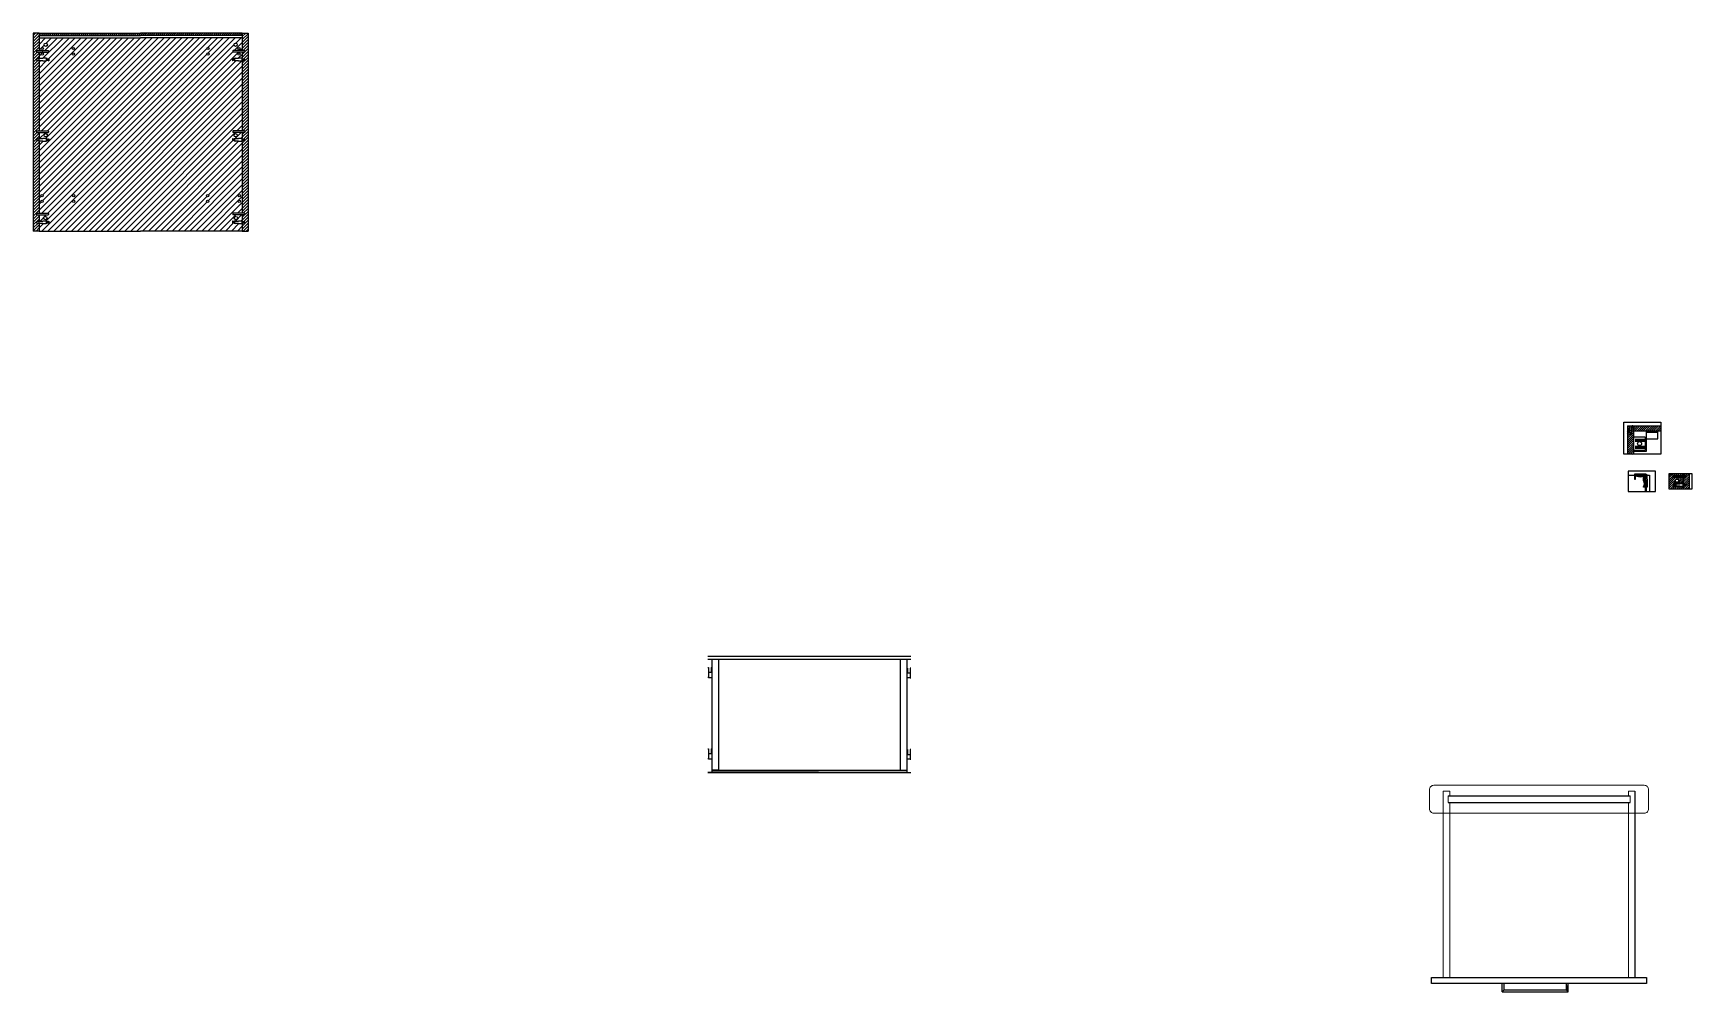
# Model space of a CAD drawing. Header units: millimetres. Extents: x 4413 to 32800, y 1732 to 26183.
# Drawn here: x 18596 to 23626, y 23176 to 26083 of the extents above; entities that cross this region are included whole.
import ezdxf

# ---------------------------------------------------------------- set-up
doc = ezdxf.new("R2010")
doc.units = ezdxf.units.MM
doc.layers.add('Linee e simboli', color=1, linetype='Continuous', lineweight=18)
doc.layers.add('Struttura', color=7, linetype='Continuous', lineweight=18)
pattern_1 = [(45, (2132.4105, 14537.6465), (-3.14308964, 3.14308964), [])]

msp = doc.modelspace()

# ---------------------------------------------------------------- hatches: boundary and pattern name
h = msp.add_hatch()
h.set_pattern_fill('ANSI31', color=8, scale=2)
h.paths.add_polyline_path([(18613.8, 25483.3), (18595.8, 25483.3), (18595.8, 26083.3), (18613.8, 26083.3), (18613.8, 26030.8), (18612.8, 26030.8), (18606.8, 26030.8), (18605.8, 26029.8), (18605.8, 26026.8), (18606.8, 26025.8), (18613.8, 26025.8), (18613.8, 26008.3), (18613.8, 26005.8), (18607, 26005.8), (18605.8, 26003.3), (18607, 26000.8), (18613.8, 26000.8), (18613.8, 25998.3), (18613.8, 25787.3), (18612.8, 25787.3), (18606.8, 25787.3), (18605.8, 25786.3), (18605.8, 25783.3), (18606.8, 25782.3), (18612.8, 25782.3), (18613.8, 25782.3), (18613.8, 25764.8), (18613.8, 25762.3), (18607, 25762.3), (18605.8, 25759.8), (18607, 25757.3), (18613.8, 25757.3), (18613.8, 25754.8), (18613.8, 25537.3), (18612.8, 25537.3), (18606.8, 25537.3), (18605.8, 25536.3), (18605.8, 25533.3), (18606.8, 25532.3), (18612.8, 25532.3), (18613.8, 25532.3), (18613.8, 25514.8), (18613.8, 25512.3), (18607, 25512.3), (18605.8, 25509.8), (18607, 25507.3), (18613.8, 25507.3), (18613.8, 25504.8)])
h = msp.add_hatch()
h.set_pattern_fill('ANSI31', color=8, scale=1.4)
h.set_pattern_definition([(45, (471.573, 15704.1983), (-3.1430896, 3.1430896), [])])
h.paths.add_polyline_path([(19229.8, 26076.3), (19229.8, 26083.3), (18613.8, 26083.3), (18613.8, 26076.3)])
h = msp.add_hatch()
h.set_pattern_fill('ANSI31', color=8, scale=4)
h.paths.add_polyline_path([(19229.8, 25998.3), (19228.8, 25999.6), (19218.8, 25999.6), (19208.8, 25999.6), (19207.8, 25998.3), (19207.8, 26001.3), (19201.8, 26001.3), (19201.8, 25999.8), (19200.3, 25999.8), (19200.3, 26006.8), (19201.8, 26006.8), (19201.8, 26005.3), (19207.8, 26005.3), (19207.8, 26008.3), (19208.8, 26007.1), (19218.8, 26007.1), (19228.8, 26007.1), (19229.8, 26008.3), (19229.8, 26025.8), (19201.9, 26025.8), (19200.9, 26026.8), (19200.9, 26029.8), (19201.9, 26030.8), (19229.8, 26030.8), (19229.8, 26069.3), (18921.8, 26069.3), (18613.8, 26069.3), (18613.8, 26030.8), (18641.7, 26030.8), (18642.7, 26029.8), (18642.7, 26026.8), (18641.7, 26025.8), (18613.8, 26025.8), (18613.8, 26008.3), (18614.8, 26007.1), (18624.8, 26007.1), (18634.8, 26007.1), (18635.8, 26008.3), (18635.8, 26005.3), (18641.8, 26005.3), (18641.8, 26006.8), (18643.3, 26006.8), (18643.3, 25999.8), (18641.8, 25999.8), (18641.8, 26001.3), (18635.8, 26001.3), (18635.8, 25998.3), (18634.8, 25999.6), (18624.8, 25999.6), (18614.8, 25999.6), (18613.8, 25998.3), (18613.8, 25787.3), (18641.7, 25787.3), (18642.7, 25786.3), (18642.7, 25783.3), (18641.7, 25782.3), (18613.8, 25782.3), (18613.8, 25764.8), (18614.8, 25763.6), (18624.8, 25763.6), (18634.8, 25763.6), (18635.8, 25764.8), (18635.8, 25761.8), (18641.8, 25761.8), (18641.8, 25763.3), (18643.3, 25763.3), (18643.3, 25756.3), (18641.8, 25756.3), (18641.8, 25757.8), (18635.8, 25757.8), (18635.8, 25754.8), (18634.8, 25756.1), (18624.8, 25756.1), (18614.8, 25756.1), (18613.8, 25754.8), (18613.8, 25537.3), (18641.7, 25537.3), (18642.7, 25536.3), (18642.7, 25533.3), (18641.7, 25532.3), (18613.8, 25532.3), (18613.8, 25514.8), (18614.8, 25513.6), (18624.8, 25513.6), (18634.8, 25513.6), (18635.8, 25514.8), (18635.8, 25511.8), (18641.8, 25511.8), (18641.8, 25513.3), (18643.3, 25513.3), (18643.3, 25506.3), (18641.8, 25506.3), (18641.8, 25507.8), (18635.8, 25507.8), (18635.8, 25504.8), (18634.8, 25506.1), (18624.8, 25506.1), (18614.8, 25506.1), (18613.8, 25504.8), (18613.8, 25483.3), (18921.8, 25483.3), (19229.8, 25483.3), (19229.8, 25504.8), (19228.8, 25506.1), (19218.8, 25506.1), (19208.8, 25506.1), (19207.8, 25504.8), (19207.8, 25507.8), (19201.8, 25507.8), (19201.8, 25506.3), (19200.3, 25506.3), (19200.3, 25513.3), (19201.8, 25513.3), (19201.8, 25511.8), (19207.8, 25511.8), (19207.8, 25514.8), (19208.8, 25513.6), (19218.8, 25513.6), (19228.8, 25513.6), (19229.8, 25514.8), (19229.8, 25532.3), (19201.9, 25532.3), (19200.9, 25533.3), (19200.9, 25536.3), (19201.9, 25537.3), (19229.8, 25537.3), (19229.8, 25754.8), (19228.8, 25756.1), (19218.8, 25756.1), (19208.8, 25756.1), (19207.8, 25754.8), (19207.8, 25757.8), (19201.8, 25757.8), (19201.8, 25756.3), (19200.3, 25756.3), (19200.3, 25763.3), (19201.8, 25763.3), (19201.8, 25761.8), (19207.8, 25761.8), (19207.8, 25764.8), (19208.8, 25763.6), (19218.8, 25763.6), (19228.8, 25763.6), (19229.8, 25764.8), (19229.8, 25782.3), (19201.9, 25782.3), (19200.9, 25783.3), (19200.9, 25786.3), (19201.9, 25787.3), (19229.8, 25787.3)])
h.paths.add_polyline_path([(18638.8, 25773.8, -1), (18628.8, 25773.8, -1)], flags=16)
h.paths.add_polyline_path([(18714.3, 26019.8, -1), (18721.3, 26019.8, -1)], flags=16)
h.paths.add_polyline_path([(18714.3, 26036.8, -1), (18721.3, 26036.8, -1)], flags=16)
h.paths.add_polyline_path([(18722.3, 25590.5, -1), (18715.3, 25590.5, -1)], flags=16)
h.paths.add_polyline_path([(18722.3, 25573.5, -1), (18715.3, 25573.5, -1)], flags=16)
h.paths.add_polyline_path([(18620.3, 26019.8, -1), (18627.3, 26019.8, -1)], flags=16)
h.paths.add_polyline_path([(19122.3, 26019.8, -1), (19129.3, 26019.8, -1)], flags=16)
h.paths.add_polyline_path([(18628.8, 26048.3, -1), (18638.8, 26048.3, -1)], flags=16)
h.paths.add_polyline_path([(18620.3, 26036.8, -1), (18627.3, 26036.8, -1)], flags=16)
h.paths.add_polyline_path([(18626.3, 25590.5, -1), (18619.3, 25590.5, -1)], flags=16)
h.paths.add_polyline_path([(19128.3, 25590.5, -1), (19121.3, 25590.5, -1)], flags=16)
h.paths.add_polyline_path([(19122.3, 26036.8, -1), (19129.3, 26036.8, -1)], flags=16)
h.paths.add_polyline_path([(19214.8, 25773.8, -1), (19204.8, 25773.8, -1)], flags=16)
h.paths.add_polyline_path([(18626.3, 25573.5, -1), (18619.3, 25573.5, -1)], flags=16)
h.paths.add_polyline_path([(19128.3, 25573.5, -1), (19121.3, 25573.5, -1)], flags=16)
h.paths.add_polyline_path([(18637.8, 25522.3, -1), (18627.8, 25522.3, -1)], flags=16)
h.paths.add_polyline_path([(19216.3, 26019.8, -1), (19223.3, 26019.8, -1)], flags=16)
h.paths.add_polyline_path([(19204.8, 26048.3, -1), (19214.8, 26048.3, -1)], flags=16)
h.paths.add_polyline_path([(19216.3, 26036.8, -1), (19223.3, 26036.8, -1)], flags=16)
h.paths.add_polyline_path([(19224.3, 25590.5, -1), (19217.3, 25590.5, -1)], flags=16)
h.paths.add_polyline_path([(19224.3, 25573.5, -1), (19217.3, 25573.5, -1)], flags=16)
h.paths.add_polyline_path([(19215.8, 25522.3, -1), (19205.8, 25522.3, -1)], flags=16)
h = msp.add_hatch()
h.set_pattern_fill('ANSI31', color=8, scale=2)
h.paths.add_polyline_path([(19229.8, 25483.3), (19247.8, 25483.3), (19247.8, 26083.3), (19229.8, 26083.3), (19229.8, 26030.8), (19230.8, 26030.8), (19236.8, 26030.8), (19237.8, 26029.8), (19237.8, 26026.8), (19236.8, 26025.8), (19229.8, 26025.8), (19229.8, 26008.3), (19229.8, 26005.8), (19236.6, 26005.8), (19237.8, 26003.3), (19236.6, 26000.8), (19229.8, 26000.8), (19229.8, 25998.3), (19229.8, 25787.3), (19230.8, 25787.3), (19236.8, 25787.3), (19237.8, 25786.3), (19237.8, 25783.3), (19236.8, 25782.3), (19230.8, 25782.3), (19229.8, 25782.3), (19229.8, 25764.8), (19229.8, 25762.3), (19236.6, 25762.3), (19237.8, 25759.8), (19236.6, 25757.3), (19229.8, 25757.3), (19229.8, 25754.8), (19229.8, 25537.3), (19230.8, 25537.3), (19236.8, 25537.3), (19237.8, 25536.3), (19237.8, 25533.3), (19236.8, 25532.3), (19230.8, 25532.3), (19229.8, 25532.3), (19229.8, 25514.8), (19229.8, 25512.3), (19236.6, 25512.3), (19237.8, 25509.8), (19236.6, 25507.3), (19229.8, 25507.3), (19229.8, 25504.8)])
h = msp.add_hatch()
h.set_pattern_fill('ANSI31', color=8, scale=1.4)
h.set_pattern_definition(pattern_1)
edge = h.paths.add_edge_path()
edge.add_line((23438.9, 24889.4), (23431.4, 24889.4))
edge.add_line((23431.4, 24889.4), (23431.4, 24892.4))
edge.add_line((23431.4, 24892.4), (23435.4, 24892.4))
edge.add_spline(control_points=[(23435.4, 24892.4), (23435.8, 24890.5), (23436.1, 24890), (23436.6, 24889.7), (23437.4, 24889.7)], knot_values=[0, 0, 0, 0, 1, 2, 2, 2, 2], degree=3, periodic=0)
edge.add_line((23437.4, 24889.7), (23438.9, 24889.7))
edge.add_line((23438.9, 24889.7), (23438.9, 24889.4))
h = msp.add_hatch()
h.set_pattern_fill('ANSI31', color=8, scale=1.4)
h.set_pattern_definition(pattern_1)
edge = h.paths.add_edge_path()
edge.add_line((23431.4, 24806.1), (23449.4, 24806.1))
edge.add_line((23431.4, 24889.4), (23431.4, 24806.1))
edge.add_line((23449.4, 24889.4), (23449.4, 24806.1))
edge.add_line((23438.9, 24889.4), (23431.4, 24889.4))
edge.add_line((23438.9, 24889.4), (23438.9, 24867.7))
edge.add_line((23443.9, 24889.4), (23443.9, 24867.7))
edge.add_line((23438.9, 24866.5), (23441.4, 24866.5))
edge.add_line((23438.9, 24867.7), (23438.9, 24866.5))
edge.add_line((23443.9, 24866.5), (23443.9, 24867.7))
edge.add_line((23441.4, 24866.5), (23443.9, 24866.5))
edge.add_line((23449.4, 24889.4), (23443.9, 24889.4))
h = msp.add_hatch()
h.set_pattern_fill('ANSI31', color=8, scale=1.4)
h.set_pattern_definition(pattern_1)
edge = h.paths.add_edge_path()
edge.add_spline(control_points=[(23447.4, 24892.4), (23447.1, 24890.5), (23446.8, 24890), (23446.2, 24889.7), (23445.4, 24889.7)], knot_values=[0, 0, 0, 0, 1, 2, 2, 2, 2], degree=3, periodic=0)
edge.add_line((23445.4, 24889.7), (23443.9, 24889.7))
edge.add_line((23443.9, 24889.7), (23443.9, 24889.4))
edge.add_line((23443.9, 24889.4), (23449.4, 24889.4))
edge.add_line((23449.4, 24889.4), (23449.4, 24877.4))
edge.add_line((23449.4, 24877.4), (23532.3, 24877.4))
edge.add_line((23532.3, 24877.4), (23532.3, 24892.4))
edge.add_line((23532.3, 24892.4), (23447.4, 24892.4))
h = msp.add_hatch()
h.set_pattern_fill('ANSI31', color=8, scale=1.4)
h.set_pattern_definition([(45, (5448.6743, 14147.644), (-3.1430896, 3.1430896), [])])
h.paths.add_polyline_path([(23489, 24693.1), (23485, 24693.1), (23485, 24726.8), (23489, 24726.8)])

# ---------------------------------------------------------------- linework, layer by layer
at = {"color": 1}
for p, q in [((18595.8, 26083.3), (18595.8, 25483.3)), ((18613.8, 26083.3), (18595.8, 26083.3)), ((18613.8, 26083.3), (18613.8, 26030.8)), ((18613.8, 26083.3), (18921.8, 26083.3)), ((19229.8, 26083.3), (18921.8, 26083.3)), ((19229.8, 26083.3), (19229.8, 26030.8)), ((19229.8, 26083.3), (19247.8, 26083.3)), ((19247.8, 26083.3), (19247.8, 25483.3)), ((18613.8, 26025.8), (18613.8, 26008.3)), ((19229.8, 26025.8), (19229.8, 26008.3)), ((18613.8, 25998.3), (18613.8, 25787.3)), ((19229.8, 25998.3), (19229.8, 25787.3)), ((18613.8, 25782.3), (18613.8, 25764.8)), ((19229.8, 25782.3), (19229.8, 25764.8)), ((18613.8, 25754.8), (18613.8, 25537.3)), ((19229.8, 25754.8), (19229.8, 25537.3)), ((18613.8, 25532.3), (18613.8, 25514.8)), ((19229.8, 25532.3), (19229.8, 25514.8)), ((18613.8, 25483.3), (18595.8, 25483.3)), ((18613.8, 25504.8), (18613.8, 25483.3)), ((18613.8, 25483.3), (18921.8, 25483.3)), ((19229.8, 25483.3), (18921.8, 25483.3)), ((19229.8, 25504.8), (19229.8, 25483.3)), ((19229.8, 25483.3), (19247.8, 25483.3)), ((23431.4, 24892.4), (23435.4, 24892.4)), ((23431.4, 24892.4), (23431.4, 24889.4)), ((23438.9, 24889.4), (23431.4, 24889.4)), ((23431.4, 24889.4), (23431.4, 24806.1)), ((23438.9, 24889.7), (23437.4, 24889.7)), ((23438.9, 24889.7), (23438.9, 24889.4)), ((23438.9, 24867.7), (23438.9, 24866.5)), ((23438.9, 24866.5), (23441.4, 24866.5)), ((23441.4, 24866.5), (23443.9, 24866.5)), ((23443.9, 24889.7), (23445.4, 24889.7)), ((23443.9, 24889.7), (23443.9, 24889.4)), ((23449.4, 24889.4), (23443.9, 24889.4)), ((23443.9, 24866.5), (23443.9, 24867.7)), ((23447.4, 24892.4), (23532.3, 24892.4)), ((23449.4, 24889.4), (23449.4, 24806.1)), ((23449.4, 24877.4), (23532.3, 24877.4)), ((23485, 24726.8), (23485, 24693.1)), ((23489, 24726.8), (23485, 24726.8)), ((23489, 24693.1), (23489, 24726.8)), ((23572.8, 24740.7), (23568.5, 24740.7)), ((23568.5, 24740.7), (23568.5, 24735.7)), ((23572.8, 24735.7), (23568.5, 24735.7)), ((23600.7, 24718.2), (23571.2, 24718.2)), ((23571.2, 24718.2), (23571.2, 24708.2)), ((23571.2, 24708.2), (23600.7, 24708.2)), ((23600.7, 24747.9), (23600.7, 24740.7)), ((23600.7, 24735.7), (23600.7, 24718.2)), ((23600.7, 24708.2), (23600.7, 24700.6)), ((23607.5, 24715.7), (23608.7, 24715.7)), ((23608.7, 24710.7), (23607.5, 24710.7)), ((23607.7, 24740.7), (23608.7, 24740.7)), ((23608.7, 24735.7), (23607.7, 24735.7)), ((23608.7, 24740.7), (23608.7, 24739.7)), ((23608.7, 24736.7), (23608.7, 24735.7)), ((23608.7, 24715.7), (23608.7, 24710.7)), ((23618.7, 24747.9), (23618.7, 24700.6)), ((20653.9, 24184.3), (20653.9, 23937.5)), ((20673.9, 24184.3), (20673.9, 23937.5)), ((21225.9, 23848.3), (21225.9, 24184.3)), ((21245.9, 24184.3), (21245.9, 23841.3)), ((20653.9, 23937.5), (20653.9, 23841.3)), ((20673.9, 23937.5), (20673.9, 23848.3)), ((20673.9, 23848.3), (20653.9, 23848.3)), ((21225.9, 23848.3), (21245.9, 23848.3))]:
    msp.add_line(p, q, dxfattribs=at)
at = {"color": 7}
for p, q in [((18606.8, 26030.8), (18605.8, 26029.8)), ((18605.8, 26029.8), (18605.8, 26026.8)), ((18606.8, 26025.8), (18605.8, 26026.8)), ((18606.8, 26025.8), (18613.8, 26025.8)), ((18613.8, 26025.8), (18641.7, 26025.8)), ((18641.7, 26030.8), (18642.7, 26029.8)), ((18641.7, 26025.8), (18642.7, 26026.8)), ((18642.7, 26029.8), (18642.7, 26026.8)), ((19201.9, 26030.8), (19200.9, 26029.8)), ((19200.9, 26029.8), (19200.9, 26026.8)), ((19201.9, 26025.8), (19200.9, 26026.8)), ((19229.8, 26025.8), (19201.9, 26025.8)), ((19236.8, 26025.8), (19229.8, 26025.8)), ((19236.8, 26030.8), (19237.8, 26029.8)), ((19236.8, 26025.8), (19237.8, 26026.8)), ((19237.8, 26029.8), (19237.8, 26026.8)), ((18605.8, 26003.3), (18607, 26005.8)), ((18605.8, 26003.3), (18607, 26000.8)), ((18613.8, 26005.8), (18607, 26005.8)), ((18607, 26000.8), (18613.8, 26000.8)), ((18613.8, 26005.8), (18613.8, 26008.3)), ((18613.8, 26008.3), (18614.8, 26007.1)), ((18613.8, 26000.8), (18613.8, 26005.8)), ((18613.8, 25998.3), (18613.8, 26000.8)), ((18613.8, 25998.3), (18614.8, 25999.6)), ((18614.8, 26007.1), (18624.8, 26007.1)), ((18624.8, 25999.6), (18614.8, 25999.6)), ((18634.8, 26007.1), (18624.8, 26007.1)), ((18624.8, 25999.6), (18634.8, 25999.6)), ((18635.8, 26008.3), (18634.8, 26007.1)), ((18635.8, 25998.3), (18634.8, 25999.6)), ((18635.8, 26005.8), (18635.8, 26008.3)), ((18635.8, 26008.3), (18635.8, 26005.3)), ((18635.8, 26000.8), (18635.8, 26005.8)), ((18635.8, 26005.3), (18641.8, 26005.3)), ((18635.8, 25998.3), (18635.8, 26001.3)), ((18635.8, 26001.3), (18641.8, 26001.3)), ((18635.8, 25998.3), (18635.8, 26000.8)), ((18641.8, 26005.3), (18641.8, 26006.8)), ((18641.8, 26006.8), (18643.3, 26006.8)), ((18641.8, 26001.3), (18641.8, 25999.8)), ((18641.8, 25999.8), (18643.3, 25999.8)), ((18643.3, 26006.8), (18643.3, 25999.8)), ((19201.8, 26006.8), (19200.3, 26006.8)), ((19200.3, 26006.8), (19200.3, 25999.8)), ((19201.8, 25999.8), (19200.3, 25999.8)), ((19201.8, 26005.3), (19201.8, 26006.8)), ((19207.8, 26005.3), (19201.8, 26005.3)), ((19207.8, 26001.3), (19201.8, 26001.3)), ((19201.8, 26001.3), (19201.8, 25999.8)), ((19207.8, 26005.8), (19207.8, 26008.3)), ((19207.8, 26008.3), (19208.8, 26007.1)), ((19207.8, 26008.3), (19207.8, 26005.3)), ((19207.8, 26000.8), (19207.8, 26005.8)), ((19207.8, 25998.3), (19207.8, 26001.3)), ((19207.8, 25998.3), (19207.8, 26000.8)), ((19207.8, 25998.3), (19208.8, 25999.6)), ((19208.8, 26007.1), (19218.8, 26007.1)), ((19218.8, 25999.6), (19208.8, 25999.6)), ((19228.8, 26007.1), (19218.8, 26007.1)), ((19218.8, 25999.6), (19228.8, 25999.6)), ((19229.8, 26008.3), (19228.8, 26007.1)), ((19229.8, 25998.3), (19228.8, 25999.6)), ((19229.8, 26005.8), (19229.8, 26008.3)), ((19229.8, 26000.8), (19229.8, 26005.8)), ((19229.8, 26005.8), (19236.6, 26005.8)), ((19236.6, 26000.8), (19229.8, 26000.8)), ((19229.8, 25998.3), (19229.8, 26000.8)), ((19237.8, 26003.3), (19236.6, 26005.8)), ((19237.8, 26003.3), (19236.6, 26000.8)), ((18606.8, 25787.3), (18605.8, 25786.3)), ((18605.8, 25786.3), (18605.8, 25783.3)), ((18606.8, 25782.3), (18605.8, 25783.3)), ((18605.8, 25759.8), (18607, 25762.3)), ((18605.8, 25759.8), (18607, 25757.3)), ((18613.8, 25762.3), (18607, 25762.3)), ((18607, 25757.3), (18613.8, 25757.3)), ((18613.8, 25787.3), (18641.7, 25787.3)), ((18613.8, 25782.3), (18641.7, 25782.3)), ((18613.8, 25762.3), (18613.8, 25764.8)), ((18613.8, 25764.8), (18614.8, 25763.6)), ((18613.8, 25757.3), (18613.8, 25762.3)), ((18613.8, 25754.8), (18613.8, 25757.3)), ((18614.8, 25763.6), (18624.8, 25763.6)), ((18634.8, 25763.6), (18624.8, 25763.6)), ((18635.8, 25764.8), (18634.8, 25763.6)), ((18635.8, 25762.3), (18635.8, 25764.8)), ((18635.8, 25764.8), (18635.8, 25761.8)), ((18635.8, 25757.3), (18635.8, 25762.3)), ((18635.8, 25761.8), (18641.8, 25761.8)), ((18635.8, 25754.8), (18635.8, 25757.8)), ((18635.8, 25757.8), (18641.8, 25757.8)), ((18635.8, 25754.8), (18635.8, 25757.3)), ((18641.7, 25787.3), (18642.7, 25786.3)), ((18641.7, 25782.3), (18642.7, 25783.3)), ((18641.8, 25761.8), (18641.8, 25763.3)), ((18641.8, 25763.3), (18643.3, 25763.3)), ((18641.8, 25757.8), (18641.8, 25756.3)), ((18642.7, 25786.3), (18642.7, 25783.3)), ((18643.3, 25763.3), (18643.3, 25756.3)), ((19201.8, 25763.3), (19200.3, 25763.3)), ((19200.3, 25763.3), (19200.3, 25756.3)), ((19201.9, 25787.3), (19200.9, 25786.3)), ((19200.9, 25786.3), (19200.9, 25783.3)), ((19201.9, 25782.3), (19200.9, 25783.3)), ((19201.8, 25761.8), (19201.8, 25763.3)), ((19207.8, 25761.8), (19201.8, 25761.8)), ((19207.8, 25757.8), (19201.8, 25757.8)), ((19201.8, 25757.8), (19201.8, 25756.3)), ((19229.8, 25787.3), (19201.9, 25787.3)), ((19229.8, 25782.3), (19201.9, 25782.3)), ((19207.8, 25762.3), (19207.8, 25764.8)), ((19207.8, 25764.8), (19208.8, 25763.6)), ((19207.8, 25764.8), (19207.8, 25761.8)), ((19207.8, 25757.3), (19207.8, 25762.3)), ((19207.8, 25754.8), (19207.8, 25757.8)), ((19207.8, 25754.8), (19207.8, 25757.3)), ((19208.8, 25763.6), (19218.8, 25763.6)), ((19228.8, 25763.6), (19218.8, 25763.6)), ((19229.8, 25764.8), (19228.8, 25763.6)), ((19229.8, 25762.3), (19229.8, 25764.8)), ((19229.8, 25757.3), (19229.8, 25762.3)), ((19229.8, 25762.3), (19236.6, 25762.3)), ((19236.6, 25757.3), (19229.8, 25757.3)), ((19229.8, 25754.8), (19229.8, 25757.3)), ((19237.8, 25759.8), (19236.6, 25762.3)), ((19237.8, 25759.8), (19236.6, 25757.3)), ((19236.8, 25787.3), (19237.8, 25786.3)), ((19236.8, 25782.3), (19237.8, 25783.3)), ((19237.8, 25786.3), (19237.8, 25783.3)), ((18613.8, 25754.8), (18614.8, 25756.1)), ((18624.8, 25756.1), (18614.8, 25756.1)), ((18624.8, 25756.1), (18634.8, 25756.1)), ((18635.8, 25754.8), (18634.8, 25756.1)), ((18641.8, 25756.3), (18643.3, 25756.3)), ((19201.8, 25756.3), (19200.3, 25756.3)), ((19207.8, 25754.8), (19208.8, 25756.1)), ((19218.8, 25756.1), (19208.8, 25756.1)), ((19218.8, 25756.1), (19228.8, 25756.1)), ((19229.8, 25754.8), (19228.8, 25756.1)), ((18606.8, 25537.3), (18605.8, 25536.3)), ((18605.8, 25536.3), (18605.8, 25533.3)), ((18606.8, 25532.3), (18605.8, 25533.3)), ((18605.8, 25509.8), (18607, 25512.3)), ((18605.8, 25509.8), (18607, 25507.3)), ((18613.8, 25512.3), (18607, 25512.3)), ((18607, 25507.3), (18613.8, 25507.3)), ((18613.8, 25537.3), (18641.7, 25537.3)), ((18613.8, 25532.3), (18641.7, 25532.3)), ((18613.8, 25512.3), (18613.8, 25514.8)), ((18613.8, 25514.8), (18614.8, 25513.6)), ((18613.8, 25507.3), (18613.8, 25512.3)), ((18613.8, 25504.8), (18613.8, 25507.3)), ((18613.8, 25504.8), (18614.8, 25506.1)), ((18614.8, 25513.6), (18624.8, 25513.6)), ((18624.8, 25506.1), (18614.8, 25506.1)), ((18634.8, 25513.6), (18624.8, 25513.6)), ((18624.8, 25506.1), (18634.8, 25506.1)), ((18635.8, 25514.8), (18634.8, 25513.6)), ((18635.8, 25504.8), (18634.8, 25506.1)), ((18635.8, 25512.3), (18635.8, 25514.8)), ((18635.8, 25514.8), (18635.8, 25511.8)), ((18635.8, 25507.3), (18635.8, 25512.3)), ((18635.8, 25511.8), (18641.8, 25511.8)), ((18635.8, 25504.8), (18635.8, 25507.8)), ((18635.8, 25507.8), (18641.8, 25507.8)), ((18635.8, 25504.8), (18635.8, 25507.3)), ((18641.7, 25537.3), (18642.7, 25536.3)), ((18641.7, 25532.3), (18642.7, 25533.3)), ((18641.8, 25511.8), (18641.8, 25513.3)), ((18641.8, 25513.3), (18643.3, 25513.3)), ((18641.8, 25507.8), (18641.8, 25506.3)), ((18641.8, 25506.3), (18643.3, 25506.3)), ((18642.7, 25536.3), (18642.7, 25533.3)), ((18643.3, 25513.3), (18643.3, 25506.3)), ((19201.8, 25513.3), (19200.3, 25513.3)), ((19200.3, 25513.3), (19200.3, 25506.3)), ((19201.8, 25506.3), (19200.3, 25506.3)), ((19201.9, 25537.3), (19200.9, 25536.3)), ((19200.9, 25536.3), (19200.9, 25533.3)), ((19201.9, 25532.3), (19200.9, 25533.3)), ((19201.8, 25511.8), (19201.8, 25513.3)), ((19207.8, 25511.8), (19201.8, 25511.8)), ((19207.8, 25507.8), (19201.8, 25507.8)), ((19201.8, 25507.8), (19201.8, 25506.3)), ((19229.8, 25537.3), (19201.9, 25537.3)), ((19229.8, 25532.3), (19201.9, 25532.3)), ((19207.8, 25512.3), (19207.8, 25514.8)), ((19207.8, 25514.8), (19208.8, 25513.6)), ((19207.8, 25514.8), (19207.8, 25511.8)), ((19207.8, 25507.3), (19207.8, 25512.3)), ((19207.8, 25504.8), (19207.8, 25507.8)), ((19207.8, 25504.8), (19207.8, 25507.3)), ((19207.8, 25504.8), (19208.8, 25506.1)), ((19208.8, 25513.6), (19218.8, 25513.6)), ((19218.8, 25506.1), (19208.8, 25506.1)), ((19228.8, 25513.6), (19218.8, 25513.6)), ((19218.8, 25506.1), (19228.8, 25506.1)), ((19229.8, 25514.8), (19228.8, 25513.6)), ((19229.8, 25504.8), (19228.8, 25506.1)), ((19229.8, 25512.3), (19229.8, 25514.8)), ((19229.8, 25507.3), (19229.8, 25512.3)), ((19229.8, 25512.3), (19236.6, 25512.3)), ((19236.6, 25507.3), (19229.8, 25507.3)), ((19229.8, 25504.8), (19229.8, 25507.3)), ((19237.8, 25509.8), (19236.6, 25512.3)), ((19237.8, 25509.8), (19236.6, 25507.3)), ((19236.8, 25537.3), (19237.8, 25536.3)), ((19236.8, 25532.3), (19237.8, 25533.3)), ((19237.8, 25536.3), (19237.8, 25533.3)), ((23435.4, 24892.4), (23436.9, 24892.4)), ((23436.9, 24890.7), (23436.9, 24892.7)), ((23436.9, 24892.7), (23445.9, 24892.7)), ((23437.9, 24889.7), (23436.9, 24890.7)), ((23438.9, 24889.4), (23438.9, 24867.7)), ((23438.9, 24867.7), (23438.9, 24867.7)), ((23441.4, 24866.5), (23438.9, 24867.7)), ((23441.4, 24866.5), (23443.9, 24867.7)), ((23443.9, 24889.4), (23443.9, 24867.7)), ((23443.9, 24867.7), (23443.9, 24867.7)), ((23444.9, 24889.7), (23445.9, 24890.7)), ((23445.9, 24892.7), (23445.9, 24890.7)), ((23447.4, 24892.4), (23445.9, 24892.4)), ((23449.4, 24858.5), (23450.4, 24858.5)), ((23485.4, 24858.5), (23450.4, 24858.5)), ((23485.4, 24858.5), (23485.4, 24818.5)), ((23488.2, 24877.4), (23488.2, 24814.5)), ((23488.2, 24877.4), (23488.2, 24853.4)), ((23488.2, 24853.4), (23523.2, 24853.4)), ((23523.2, 24853.4), (23523.2, 24877.4)), ((23449.4, 24818.5), (23450.4, 24818.5)), ((23488.2, 24814.5), (23449.4, 24814.5)), ((23450.4, 24818.5), (23485.4, 24818.5)), ((23487, 24745.8), (23453, 24745.8)), ((23453, 24745.8), (23453, 24730.8)), ((23453, 24730.8), (23456, 24730.8)), ((23456, 24730.8), (23456, 24742.8)), ((23456, 24742.8), (23484, 24742.8)), ((23456, 24742.8), (23459.6, 24742.8)), ((23456, 24739.8), (23456, 24742.8)), ((23459.5, 24739.8), (23456, 24739.8)), ((23480.3, 24725.7), (23480.4, 24739.8)), ((23480.3, 24706.8), (23480.3, 24707.9)), ((23482, 24706.8), (23480.3, 24706.8)), ((23480.4, 24742.8), (23484, 24742.8)), ((23484, 24739.8), (23482, 24739.8)), ((23482, 24739.8), (23482, 24730.8)), ((23487, 24730.8), (23482, 24730.8)), ((23489, 24726.8), (23482, 24726.8)), ((23484, 24742.8), (23484, 24730.8)), ((23484, 24742.8), (23484, 24739.8)), ((23487, 24745.8), (23487, 24730.8)), ((23487, 24745.8), (23487, 24730.8)), ((23487, 24730.8), (23487, 24745.8)), ((23487, 24745.8), (23489, 24745.8)), ((23489, 24745.8), (23491, 24726.8)), ((23489, 24706.8), (23489, 24726.8)), ((23491, 24706.8), (23489, 24706.8)), ((23491, 24726.8), (23491, 24706.8)), ((23572.7, 24716.7), (23571.2, 24716.7)), ((23571.2, 24716.7), (23571.2, 24709.7)), ((23572.7, 24709.7), (23571.2, 24709.7)), ((23572.8, 24740.7), (23571.8, 24739.7)), ((23571.8, 24739.7), (23571.8, 24736.7)), ((23572.8, 24735.7), (23571.8, 24736.7)), ((23572.7, 24715.2), (23572.7, 24716.7)), ((23578.7, 24715.2), (23572.7, 24715.2)), ((23578.7, 24711.2), (23572.7, 24711.2)), ((23572.7, 24711.2), (23572.7, 24709.7)), ((23578.7, 24715.7), (23578.7, 24718.2)), ((23578.7, 24718.2), (23579.7, 24716.9)), ((23578.7, 24718.2), (23578.7, 24715.2)), ((23578.7, 24710.7), (23578.7, 24715.7)), ((23578.7, 24708.2), (23578.7, 24711.2)), ((23578.7, 24708.2), (23578.7, 24710.7)), ((23578.7, 24708.2), (23579.7, 24709.4)), ((23579.7, 24716.9), (23589.7, 24716.9)), ((23589.7, 24709.4), (23579.7, 24709.4)), ((23599.7, 24716.9), (23589.7, 24716.9)), ((23589.7, 24709.4), (23599.7, 24709.4)), ((23600.7, 24718.2), (23599.7, 24716.9)), ((23600.7, 24708.2), (23599.7, 24709.4)), ((23600.7, 24715.7), (23600.7, 24718.2)), ((23600.7, 24710.7), (23600.7, 24715.7)), ((23600.7, 24715.7), (23607.5, 24715.7)), ((23607.5, 24710.7), (23600.7, 24710.7)), ((23600.7, 24708.2), (23600.7, 24710.7)), ((23608.7, 24713.2), (23607.5, 24715.7)), ((23608.7, 24713.2), (23607.5, 24710.7)), ((23607.7, 24740.7), (23608.7, 24739.7)), ((23607.7, 24735.7), (23608.7, 24736.7)), ((23608.7, 24739.7), (23608.7, 24736.7)), ((20641.9, 24194.3), (21257.9, 24194.3)), ((20641.9, 24184.3), (21257.9, 24184.3)), ((20673.9, 23848.3), (20673.9, 23846.3)), ((20641.9, 23841.3), (21257.9, 23841.3)), ((22887.1, 23769.8), (23439.1, 23769.8)), ((22887.1, 23749.8), (23439.1, 23749.8)), ((23454.1, 23784.8), (23454.1, 23218.8)), ((22837.1, 23200.8), (22837.1, 23218.8)), ((22837.1, 23218.8), (23489.1, 23218.8)), ((23489.1, 23200.8), (22837.1, 23200.8)), ((23051.3, 23175.8), (23051.3, 23200.8)), ((23056.3, 23200.8), (23056.3, 23180.8)), ((23246.3, 23180.8), (23246.3, 23200.8)), ((23246.3, 23194.8), (23246.3, 23180.8)), ((23251.3, 23175.8), (23251.3, 23200.8)), ((23489.1, 23218.8), (23489.1, 23200.8)), ((23051.3, 23175.8), (23056.3, 23180.8)), ((23051.3, 23175.8), (23251.3, 23175.8)), ((23246.3, 23180.8), (23056.3, 23180.8)), ((23113.3, 23175.8), (23114.3, 23175.8)), ((23246.3, 23180.8), (23251.3, 23175.8))]:
    msp.add_line(p, q, dxfattribs=at)
at = {"color": 8}
for p, q in [((23454.4, 24852), (23485.4, 24852)), ((23520.2, 24872.4), (23491.2, 24872.4)), ((23454.4, 24850), (23485.4, 24850)), ((23454.4, 24848), (23485.4, 24848)), ((23454.4, 24846), (23485.4, 24846)), ((23454.4, 24831), (23485.4, 24831)), ((23454.4, 24829), (23485.4, 24829)), ((23454.4, 24827), (23485.4, 24827)), ((23454.4, 24825), (23485.4, 24825))]:
    msp.add_line(p, q, dxfattribs=at)
for p, q in [((23433.5, 24742.8), (23453, 24742.8)), ((23456, 24742.8), (23484, 24742.8)), ((20641.9, 24159.5), (20643.9, 24159.5)), ((20643.9, 24159.5), (20643.9, 24129.5)), ((20651.9, 24159.5), (20653.9, 24159.5)), ((20651.9, 24159.5), (20651.9, 24144.5)), ((21247.9, 24157.8), (21245.9, 24157.8)), ((21247.9, 24157.8), (21247.9, 24142.8)), ((21257.9, 24157.8), (21255.9, 24157.8)), ((21255.9, 24157.8), (21255.9, 24127.8)), ((20643.9, 24129.5), (20641.9, 24129.5)), ((20653.9, 24144.5), (20643.9, 24144.5)), ((20643.9, 24129.5), (20653.9, 24129.5)), ((21245.9, 24142.8), (21255.9, 24142.8)), ((21255.9, 24127.8), (21245.9, 24127.8)), ((21255.9, 24127.8), (21257.9, 24127.8)), ((20641.9, 23912.8), (20643.9, 23912.8)), ((20643.9, 23912.8), (20643.9, 23882.8)), ((20653.9, 23897.8), (20643.9, 23897.8)), ((20651.9, 23912.8), (20653.9, 23912.8)), ((20651.9, 23912.8), (20651.9, 23897.8)), ((21247.9, 23911), (21245.9, 23911)), ((21245.9, 23896), (21255.9, 23896)), ((21247.9, 23911), (21247.9, 23896)), ((21257.9, 23911), (21255.9, 23911)), ((21255.9, 23911), (21255.9, 23881)), ((20643.9, 23882.8), (20641.9, 23882.8)), ((20643.9, 23882.8), (20653.9, 23882.8)), ((21245.9, 23846.3), (20653.9, 23846.3)), ((20673.9, 23848.3), (21225.9, 23848.3)), ((21255.9, 23881), (21245.9, 23881)), ((21255.9, 23881.1), (21257.9, 23881.1)), ((20977.9, 23841.3), (20641.9, 23841.3)), ((20641.9, 23841.3), (21201.9, 23841.3))]:
    msp.add_line(p, q)
at = {"color": 8, "linetype": 'Continuous'}
for p, q in [((23558.2, 24747.9), (23558.2, 24747.9)), ((23558.2, 24741.6), (23564.5, 24747.9)), ((23558.2, 24735.3), (23570.8, 24747.9)), ((23558.2, 24729), (23568.5, 24739.3)), ((23558.2, 24722.7), (23571.2, 24735.7)), ((23558.2, 24716.4), (23577.4, 24735.7)), ((23558.2, 24710.1), (23583.7, 24735.7)), ((23558.2, 24703.9), (23571.2, 24716.8)), ((23561.2, 24700.6), (23571.2, 24710.5)), ((23567.5, 24700.6), (23575.1, 24708.2)), ((23569.9, 24740.7), (23577, 24747.9)), ((23572.5, 24718.2), (23577.4, 24723.1)), ((23573.8, 24700.6), (23581.4, 24708.2)), ((23576.2, 24740.7), (23583.3, 24747.9)), ((23578.8, 24718.2), (23581.3, 24720.7)), ((23580.1, 24700.6), (23587.7, 24708.2)), ((23582.4, 24740.7), (23589.6, 24747.9)), ((23584.3, 24730), (23590, 24735.7)), ((23585.1, 24718.2), (23600.7, 24733.8)), ((23586.4, 24700.6), (23594, 24708.2)), ((23586.6, 24726), (23596.3, 24735.7)), ((23588.7, 24740.7), (23595.9, 24747.9)), ((23591.4, 24718.2), (23600.7, 24727.5)), ((23592.7, 24700.6), (23600.2, 24708.2)), ((23595, 24740.7), (23600.7, 24746.3)), ((23597.7, 24718.2), (23600.7, 24721.2)), ((23598.9, 24700.6), (23600.7, 24702.3)), ((23600.7, 24746.3), (23602.2, 24747.9)), ((23600.7, 24727.5), (23618.7, 24745.5)), ((23600.7, 24721.2), (23618.7, 24739.2)), ((23600.7, 24733.8), (23602.6, 24735.7)), ((23600.7, 24702.3), (23618.7, 24720.3)), ((23600.7, 24708.6), (23602.7, 24710.7)), ((23601.3, 24740.7), (23608.5, 24747.9)), ((23601.5, 24715.7), (23618.7, 24732.9)), ((23605.2, 24700.6), (23618.7, 24714)), ((23607.6, 24740.7), (23614.8, 24747.9)), ((23607.7, 24715.7), (23618.7, 24726.6)), ((23611.5, 24700.6), (23618.7, 24707.8)), ((23617.8, 24700.6), (23618.7, 24701.5))]:
    msp.add_line(p, q, dxfattribs=at)
at = {"color": 1}
for points in [[(18613.8, 26076.3), (18921.8, 26076.3)], [(18613.8, 26069.3), (18921.8, 26069.3)], [(19229.8, 26076.3), (18921.8, 26076.3)], [(19229.8, 26069.3), (18921.8, 26069.3)]]:
    msp.add_lwpolyline(points, dxfattribs=at)
at = {"color": 7}
for points in [[(18606.8, 26030.8), (18612.8, 26030.8), (18613.8, 26030.8)], [(18613.8, 26030.8), (18641.7, 26030.8)], [(19229.8, 26030.8), (19201.9, 26030.8)], [(19236.8, 26030.8), (19230.8, 26030.8), (19229.8, 26030.8)], [(18606.8, 25787.3), (18612.8, 25787.3), (18613.8, 25787.3)], [(18606.8, 25782.3), (18612.8, 25782.3), (18613.8, 25782.3)], [(19236.8, 25787.3), (19230.8, 25787.3), (19229.8, 25787.3)], [(19236.8, 25782.3), (19230.8, 25782.3), (19229.8, 25782.3)], [(18606.8, 25537.3), (18612.8, 25537.3), (18613.8, 25537.3)], [(18606.8, 25532.3), (18612.8, 25532.3), (18613.8, 25532.3)], [(19236.8, 25537.3), (19230.8, 25537.3), (19229.8, 25537.3)], [(19236.8, 25532.3), (19230.8, 25532.3), (19229.8, 25532.3)], [(23489.3, 24742.8), (23497.8, 24742.8), (23497.8, 24693.1)], [(23607.7, 24740.7), (23601.7, 24740.7), (23572.8, 24740.7)], [(23607.7, 24735.7), (23601.7, 24735.7), (23572.8, 24735.7)]]:
    msp.add_lwpolyline(points, dxfattribs=at)
at = {"color": 4}
for points in [[(23420.1, 24903.1), (23532.3, 24903.1), (23532.3, 24806.1), (23420.1, 24806.1)], [(23516.8, 24755.3), (23433.5, 24755.3), (23433.5, 24693.1), (23516.8, 24693.1)], [(23558.2, 24747.9), (23626.5, 24747.9), (23626.5, 24700.6), (23558.2, 24700.6)]]:
    msp.add_lwpolyline(points, close=True, dxfattribs=at)
at = {"color": 8}
for points in [[(23607.7, 24739.7), (23601.7, 24739.7), (23572.8, 24739.7)], [(23607.7, 24738.7), (23601.7, 24738.7), (23572.8, 24738.7)], [(23607.7, 24737.7), (23601.7, 24737.7), (23572.8, 24737.7)], [(23607.7, 24736.7), (23601.7, 24736.7), (23572.8, 24736.7)]]:
    msp.add_lwpolyline(points, dxfattribs=at)
for centre, radius in [((18623.8, 26036.8), 3.5), ((18623.8, 26019.8), 3.5), ((18633.8, 26048.3), 5), ((18717.8, 26036.8), 3.5), ((18717.8, 26019.8), 3.5), ((19125.8, 26036.8), 3.5), ((19125.8, 26019.8), 3.5), ((19209.8, 26048.3), 5), ((19219.8, 26036.8), 3.5), ((19219.8, 26019.8), 3.5), ((18633.8, 25773.8), 5), ((19209.8, 25773.8), 5), ((18622.8, 25590.5), 3.5), ((18622.8, 25573.5), 3.5), ((18718.8, 25590.5), 3.5), ((18718.8, 25573.5), 3.5), ((19124.8, 25590.5), 3.5), ((19124.8, 25573.5), 3.5), ((19220.8, 25590.5), 3.5), ((19220.8, 25573.5), 3.5), ((18632.8, 25522.3), 5), ((19210.8, 25522.3), 5)]:
    msp.add_circle(centre, radius, dxfattribs=at)
at = {"color": 7}
msp.add_circle((23467.9, 24838.5), 6, dxfattribs=at)
at = {"color": 9}
msp.add_circle((23581.7, 24725.7), 5, dxfattribs=at)
at = {"color": 7}
for centre, radius, start, end in [((23470, 24771.1), 32.9, 251.5658, 288.4342), ((23470, 24774), 32.9, 251.5658, 288.4342), ((23466.8, 24716.8), 16.2, 326.6015, 33.3985), ((23466.8, 24716.8), 18.2, 326.6015, 33.3985)]:
    msp.add_arc(centre, radius, start, end, dxfattribs=at)
at = {"color": 1}
for points in [[(23435.4, 24892.4), (23435.8, 24890.5), (23436.1, 24890), (23436.6, 24889.7), (23437.4, 24889.7)], [(23447.4, 24892.4), (23447.1, 24890.5), (23446.8, 24890), (23446.2, 24889.7), (23445.4, 24889.7)]]:
    msp.add_open_spline(points, degree=3, dxfattribs=at)
at = {"color": 7}
for p in [(18624.3, 26025.8), (19219.4, 26025.8)]:
    msp.add_point(p, dxfattribs=at)
at = {"layer": 'Linee e simboli', "color": 4, "ltscale": 0.003}
msp.add_lwpolyline([(23163.1, 23802.1), (22843.9, 23802.1, 0.456246), (22831.3, 23788.5), (22831.3, 23731, 0.442137), (22843.9, 23717.3), (23163.1, 23717.3), (23482.2, 23717.3, 0.442137), (23494.9, 23731), (23494.9, 23788.5, 0.456246), (23482.2, 23802.1)], format="xyb", close=True, dxfattribs=at)
at = {"layer": 'Struttura'}
for p, q in [((22872.1, 23784.8), (22872.1, 23218.8)), ((22892.1, 23784.8), (22872.1, 23784.8)), ((22887.1, 23769.8), (22887.1, 23749.8)), ((22892.1, 23784.8), (22892.1, 23769.8)), ((22892.1, 23749.8), (22892.1, 23218.8)), ((23454.1, 23784.8), (23434.1, 23784.8)), ((23434.1, 23784.8), (23434.1, 23769.8)), ((23434.1, 23749.8), (23434.1, 23218.8)), ((23439.1, 23749.8), (23439.1, 23769.8))]:
    msp.add_line(p, q, dxfattribs=at)

doc.saveas('drawing.dxf')
